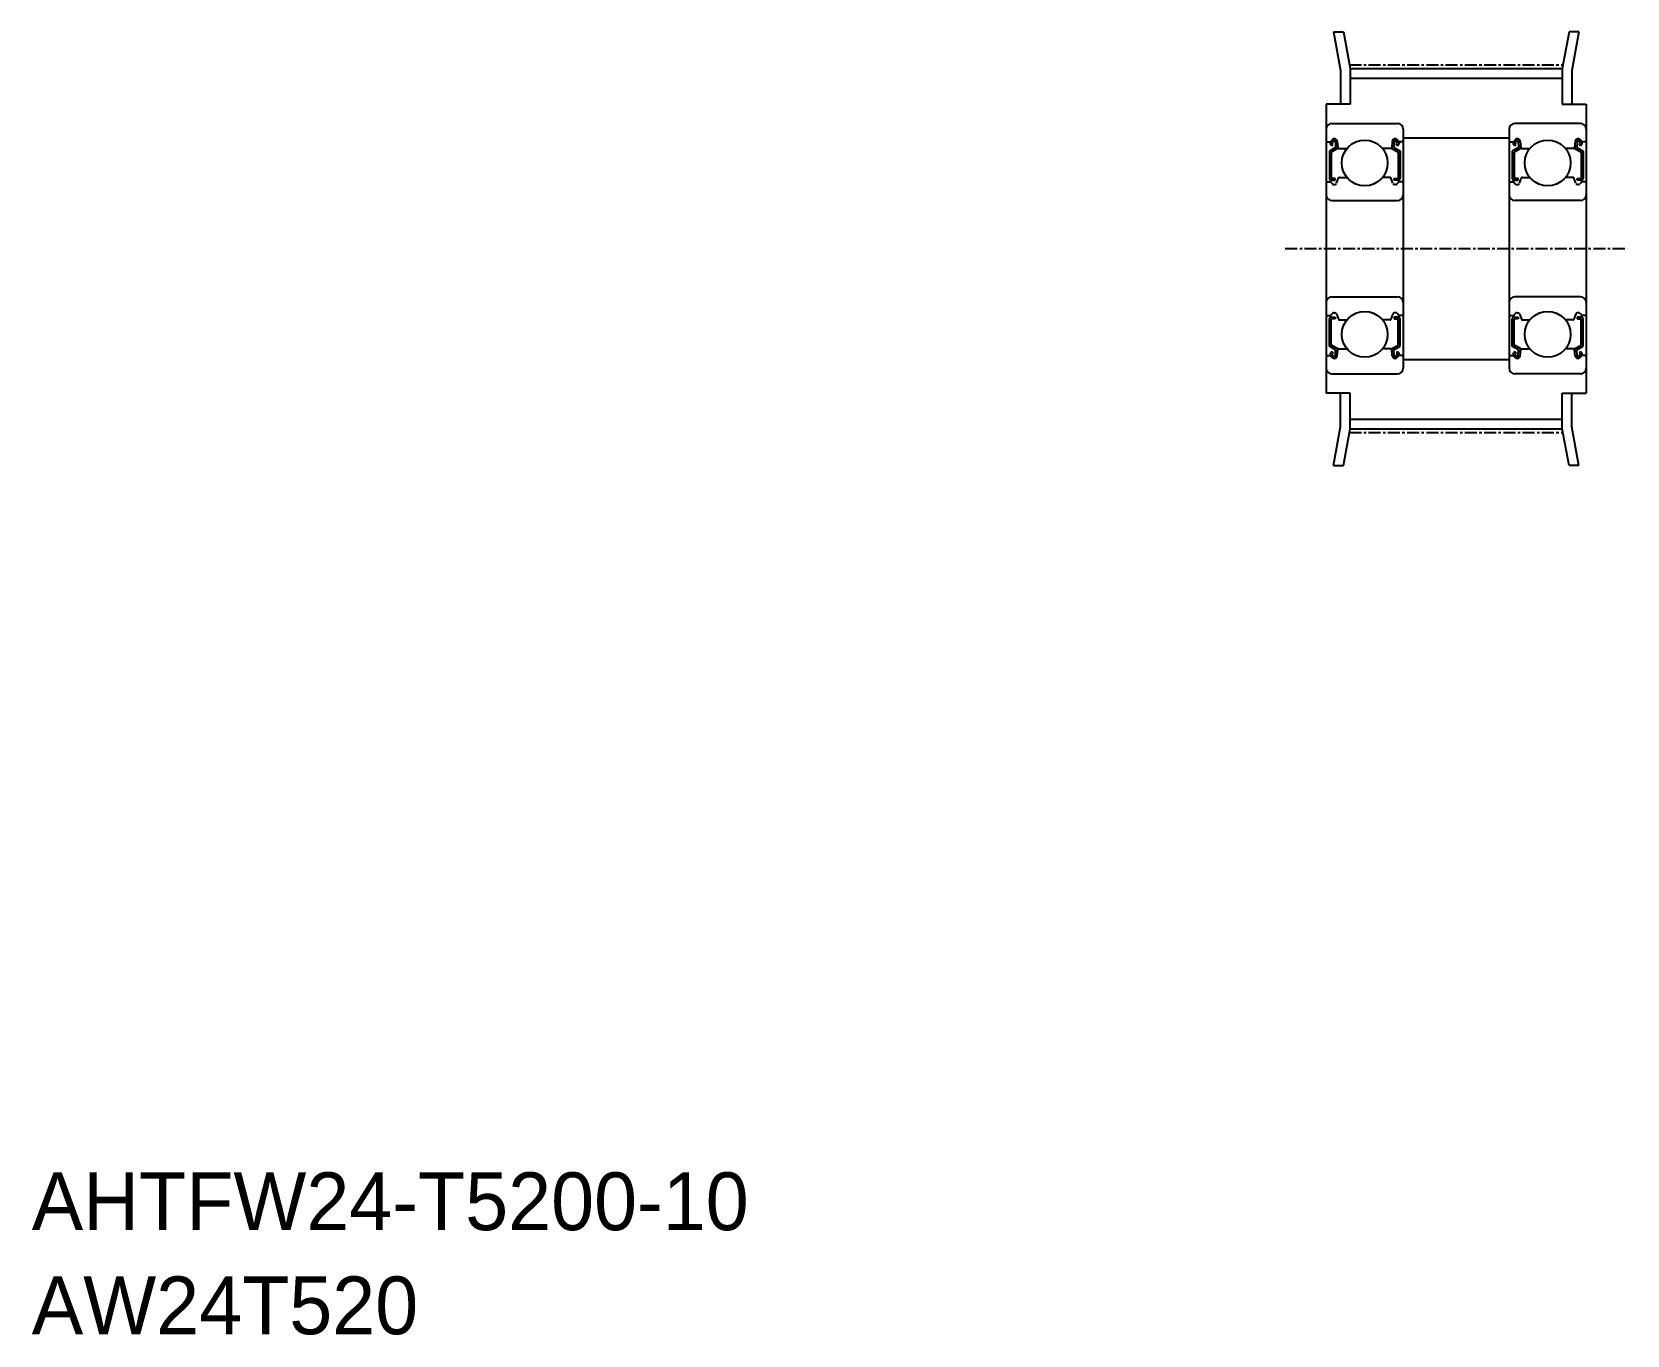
# Model space of a CAD drawing. Extents: x -286 to -120, y -61 to 74.
import ezdxf

# ---------------------------------------------------------------- set-up
doc = ezdxf.new("R2010")
doc.units = 0
doc.linetypes.add('CENTER', pattern=[2, 1.25, -0.25, 0.25, -0.25])
doc.layers.get('0').update_dxf_attribs({"linetype": 'CONTINUOUS'})
doc.layers.add('CENTER', color=1, linetype='CENTER')

msp = doc.modelspace()

# ---------------------------------------------------------------- linework, layer by layer
for p, q in [((-150.8, 74.41), (-150.05, 70.41)), ((-150.8, 74.41), (-149.77, 74.41)), ((-149.77, 74.41), (-149.05, 70.61)), ((-126.33, 74.41), (-127.05, 70.61)), ((-125.3, 74.41), (-126.33, 74.41)), ((-125.3, 74.41), (-126.05, 70.41)), ((-150.05, 70.41), (-150.05, 66.91)), ((-149.05, 70.61), (-149.05, 66.91)), ((-149.05, 70.61), (-127.05, 70.61)), ((-149.05, 69.62), (-127.05, 69.62)), ((-127.05, 70.61), (-127.05, 66.91)), ((-126.05, 70.41), (-126.05, 66.91)), ((-149.05, 66.91), (-151.55, 66.91)), ((-151.55, 66.91), (-151.55, 41.91)), ((-151.55, 66.91), (-151.55, 36.91)), ((-127.05, 66.91), (-124.55, 66.91)), ((-124.55, 66.91), (-124.55, 41.91)), ((-124.55, 66.91), (-124.55, 36.91)), ((-150.95, 64.91), (-144.15, 64.91)), ((-125.15, 64.91), (-131.95, 64.91)), ((-151.55, 64.31), (-151.55, 39.51)), ((-151.45, 63.01), (-151.09, 63.01)), ((-151.1, 63), (-150.93, 63.2)), ((-150.95, 62.87), (-150.78, 63.07)), ((-150.6, 63.02), (-150.57, 62.41)), ((-150.4, 63.04), (-150.35, 62.41)), ((-144.7, 63.04), (-144.75, 62.41)), ((-144.5, 63.02), (-144.53, 62.41)), ((-144.15, 62.87), (-144.32, 63.07)), ((-144, 63), (-144.17, 63.2)), ((-143.65, 63.01), (-144.01, 63.01)), ((-143.55, 64.31), (-143.55, 39.51)), ((-132.55, 64.31), (-132.55, 39.51)), ((-132.45, 63.01), (-132.09, 63.01)), ((-132.1, 63), (-131.93, 63.2)), ((-131.95, 62.87), (-131.78, 63.07)), ((-131.6, 63.02), (-131.57, 62.41)), ((-131.4, 63.04), (-131.35, 62.41)), ((-125.7, 63.04), (-125.75, 62.41)), ((-125.5, 63.02), (-125.53, 62.41)), ((-125.15, 62.87), (-125.32, 63.07)), ((-125, 63), (-125.17, 63.2)), ((-124.65, 63.01), (-125.01, 63.01)), ((-124.55, 64.31), (-124.55, 39.51)), ((-150.57, 62.41), (-151.22, 62.04)), ((-151.22, 62.04), (-151.22, 59.21)), ((-150.95, 62.59), (-151.09, 62.73)), ((-150.37, 62.3), (-151.02, 61.92)), ((-151.02, 61.92), (-151.02, 59.21)), ((-150.81, 62.73), (-150.95, 62.87)), ((-150.95, 62.59), (-150.81, 62.73)), ((-150.37, 62.66), (-150.37, 62.3)), ((-150.25, 62.31), (-149.4, 62.31)), ((-144.85, 62.31), (-145.7, 62.31)), ((-144.73, 62.66), (-144.73, 62.3)), ((-144.73, 62.3), (-144.08, 61.92)), ((-144.53, 62.41), (-143.88, 62.04)), ((-144.29, 62.73), (-144.15, 62.87)), ((-144.15, 62.59), (-144.29, 62.73)), ((-144.15, 62.59), (-144.01, 62.73)), ((-144.08, 61.92), (-144.08, 59.21)), ((-143.88, 62.04), (-143.88, 59.21)), ((-131.57, 62.41), (-132.22, 62.04)), ((-132.22, 62.04), (-132.22, 59.21)), ((-131.95, 62.59), (-132.09, 62.73)), ((-131.37, 62.3), (-132.02, 61.92)), ((-132.02, 61.92), (-132.02, 59.21)), ((-131.81, 62.73), (-131.95, 62.87)), ((-131.95, 62.59), (-131.81, 62.73)), ((-131.37, 62.66), (-131.37, 62.3)), ((-131.25, 62.31), (-130.4, 62.31)), ((-125.85, 62.31), (-126.7, 62.31)), ((-125.73, 62.66), (-125.73, 62.3)), ((-125.73, 62.3), (-125.08, 61.92)), ((-125.53, 62.41), (-124.88, 62.04)), ((-125.29, 62.73), (-125.15, 62.87)), ((-125.15, 62.59), (-125.29, 62.73)), ((-125.15, 62.59), (-125.01, 62.73)), ((-125.08, 61.92), (-125.08, 59.21)), ((-124.88, 62.04), (-124.88, 59.21)), ((-151.45, 58.86), (-151.1, 58.86)), ((-151.1, 58.86), (-150.91, 58.64)), ((-150.62, 59.21), (-151.02, 59.21)), ((-151.02, 59.01), (-150.62, 59.01)), ((-150.76, 58.56), (-150.66, 58.56)), ((-150.62, 59.01), (-150.62, 59.21)), ((-150.47, 58.7), (-150.27, 59.25)), ((-150.18, 59.31), (-149.4, 59.31)), ((-144.92, 59.31), (-145.7, 59.31)), ((-144.63, 58.7), (-144.83, 59.25)), ((-144.48, 59.21), (-144.08, 59.21)), ((-144.48, 59.01), (-144.48, 59.21)), ((-144.08, 59.01), (-144.48, 59.01)), ((-144.35, 58.56), (-144.44, 58.56)), ((-144, 58.86), (-144.19, 58.64)), ((-143.65, 58.86), (-144, 58.86)), ((-132.45, 58.86), (-132.1, 58.86)), ((-132.1, 58.86), (-131.91, 58.64)), ((-131.62, 59.21), (-132.02, 59.21)), ((-132.02, 59.01), (-131.62, 59.01)), ((-131.76, 58.56), (-131.66, 58.56)), ((-131.62, 59.01), (-131.62, 59.21)), ((-131.47, 58.7), (-131.27, 59.25)), ((-131.18, 59.31), (-130.4, 59.31)), ((-125.92, 59.31), (-126.7, 59.31)), ((-125.63, 58.7), (-125.83, 59.25)), ((-125.48, 59.21), (-125.08, 59.21)), ((-125.48, 59.01), (-125.48, 59.21)), ((-125.08, 59.01), (-125.48, 59.01)), ((-125.35, 58.56), (-125.44, 58.56)), ((-125, 58.86), (-125.19, 58.64)), ((-124.65, 58.86), (-125, 58.86)), ((-150.95, 56.91), (-144.15, 56.91)), ((-125.15, 56.91), (-131.95, 56.91)), ((-150.95, 46.91), (-144.15, 46.91)), ((-125.15, 46.91), (-131.95, 46.91)), ((-151.45, 44.96), (-151.1, 44.96)), ((-151.1, 44.96), (-150.91, 45.19)), ((-151.02, 44.81), (-150.62, 44.81)), ((-150.76, 45.26), (-150.66, 45.26)), ((-150.62, 44.81), (-150.62, 44.61)), ((-150.47, 45.13), (-150.27, 44.58)), ((-144.63, 45.13), (-144.83, 44.58)), ((-144.08, 44.81), (-144.48, 44.81)), ((-144.48, 44.81), (-144.48, 44.61)), ((-144.35, 45.26), (-144.44, 45.26)), ((-144, 44.96), (-144.19, 45.19)), ((-143.65, 44.96), (-144, 44.96)), ((-132.45, 44.96), (-132.1, 44.96)), ((-132.1, 44.96), (-131.91, 45.19)), ((-132.02, 44.81), (-131.62, 44.81)), ((-131.76, 45.26), (-131.66, 45.26)), ((-131.62, 44.81), (-131.62, 44.61)), ((-131.47, 45.13), (-131.27, 44.58)), ((-125.63, 45.13), (-125.83, 44.58)), ((-125.48, 44.81), (-125.48, 44.61)), ((-125.08, 44.81), (-125.48, 44.81)), ((-125.35, 45.26), (-125.44, 45.26)), ((-125, 44.96), (-125.19, 45.19)), ((-124.65, 44.96), (-125, 44.96)), ((-151.22, 41.79), (-151.22, 44.61)), ((-151.02, 41.9), (-151.02, 44.61)), ((-150.62, 44.61), (-151.02, 44.61)), ((-150.18, 44.51), (-149.4, 44.51)), ((-144.92, 44.51), (-145.7, 44.51)), ((-144.48, 44.61), (-144.08, 44.61)), ((-144.08, 41.9), (-144.08, 44.61)), ((-143.88, 41.79), (-143.88, 44.61)), ((-132.22, 41.79), (-132.22, 44.61)), ((-132.02, 41.9), (-132.02, 44.61)), ((-131.62, 44.61), (-132.02, 44.61)), ((-131.18, 44.51), (-130.4, 44.51)), ((-125.92, 44.51), (-126.7, 44.51)), ((-125.48, 44.61), (-125.08, 44.61)), ((-125.08, 41.9), (-125.08, 44.61)), ((-124.88, 41.79), (-124.88, 44.61)), ((-150.57, 41.41), (-151.22, 41.79)), ((-150.37, 41.53), (-151.02, 41.9)), ((-150.4, 40.79), (-150.35, 41.42)), ((-150.37, 41.17), (-150.37, 41.53)), ((-150.25, 41.51), (-149.4, 41.51)), ((-144.85, 41.51), (-145.7, 41.51)), ((-144.7, 40.79), (-144.75, 41.42)), ((-144.73, 41.53), (-144.08, 41.9)), ((-144.73, 41.17), (-144.73, 41.53)), ((-144.53, 41.41), (-143.88, 41.79)), ((-131.57, 41.41), (-132.22, 41.79)), ((-131.37, 41.53), (-132.02, 41.9)), ((-131.4, 40.79), (-131.35, 41.42)), ((-131.37, 41.17), (-131.37, 41.53)), ((-131.25, 41.51), (-130.4, 41.51)), ((-125.85, 41.51), (-126.7, 41.51)), ((-125.7, 40.79), (-125.75, 41.42)), ((-125.73, 41.53), (-125.08, 41.9)), ((-125.73, 41.17), (-125.73, 41.53)), ((-125.53, 41.41), (-124.88, 41.79)), ((-151.45, 40.81), (-151.09, 40.81)), ((-151.1, 40.83), (-150.93, 40.62)), ((-150.95, 41.24), (-151.09, 41.1)), ((-150.95, 41.24), (-150.81, 41.1)), ((-150.81, 41.1), (-150.95, 40.96)), ((-150.95, 40.96), (-150.78, 40.75)), ((-150.6, 40.81), (-150.57, 41.41)), ((-144.5, 40.81), (-144.53, 41.41)), ((-144.15, 40.96), (-144.32, 40.75)), ((-144.15, 41.24), (-144.29, 41.1)), ((-144.29, 41.1), (-144.15, 40.96)), ((-144, 40.83), (-144.17, 40.62)), ((-144.15, 41.24), (-144.01, 41.1)), ((-143.65, 40.81), (-144.01, 40.81)), ((-132.45, 40.81), (-132.09, 40.81)), ((-132.1, 40.83), (-131.93, 40.62)), ((-131.95, 41.24), (-132.09, 41.1)), ((-131.95, 41.24), (-131.81, 41.1)), ((-131.81, 41.1), (-131.95, 40.96)), ((-131.95, 40.96), (-131.78, 40.75)), ((-131.6, 40.81), (-131.57, 41.41)), ((-125.5, 40.81), (-125.53, 41.41)), ((-125.15, 40.96), (-125.32, 40.75)), ((-125.15, 41.24), (-125.29, 41.1)), ((-125.29, 41.1), (-125.15, 40.96)), ((-125, 40.83), (-125.17, 40.62)), ((-125.15, 41.24), (-125.01, 41.1)), ((-124.65, 40.81), (-125.01, 40.81)), ((-150.95, 38.91), (-144.15, 38.91)), ((-149.25, 38.91), (-149.25, 38.91)), ((-147.55, 38.91), (-147.55, 38.91)), ((-125.15, 38.91), (-131.95, 38.91)), ((-128.55, 38.91), (-128.55, 38.91)), ((-126.85, 38.91), (-126.85, 38.91)), ((-149.05, 36.91), (-151.55, 36.91)), ((-150.05, 33.42), (-150.05, 36.91)), ((-149.05, 33.21), (-149.05, 36.91)), ((-127.05, 33.21), (-127.05, 36.91)), ((-127.05, 36.91), (-124.55, 36.91)), ((-126.05, 33.42), (-126.05, 36.91)), ((-150.8, 29.41), (-150.05, 33.42)), ((-149.77, 29.41), (-149.05, 33.21)), ((-149.05, 34.21), (-127.05, 34.21)), ((-149.05, 33.21), (-127.05, 33.21)), ((-126.33, 29.41), (-127.05, 33.21)), ((-125.3, 29.41), (-126.05, 33.42)), ((-150.8, 29.41), (-149.77, 29.41)), ((-125.3, 29.41), (-126.33, 29.41))]:
    msp.add_line(p, q)
at = {"color": 7, "linetype": 'CONTINUOUS'}
for p, q in [((-143.55, 63.41), (-132.55, 63.41)), ((-143.55, 40.41), (-132.55, 40.41))]:
    msp.add_line(p, q, dxfattribs=at)
for centre in [(-147.55, 60.81), (-128.55, 60.81), (-147.55, 43.01), (-128.55, 43.01)]:
    msp.add_circle(centre, 2.38)
for centre, radius, start, end in [((-150.95, 64.31), 0.6, 90, 180), ((-144.15, 64.31), 0.6, 0, 90), ((-131.95, 64.31), 0.6, 90, 180), ((-125.15, 64.31), 0.6, 0, 90), ((-151.45, 63.11), 0.1, 180, 270), ((-150.95, 62.87), 0.2, 140.137, 225.002), ((-150.7, 63.01), 0.3, 4.9354, 140.137), ((-150.7, 63.01), 0.1, 3.1017, 139.9503), ((-144.4, 63.01), 0.3, 39.863, 175.0646), ((-144.4, 63.01), 0.1, 40.0497, 176.8983), ((-144.15, 62.87), 0.2, 314.998, 39.863), ((-143.65, 63.11), 0.1, 270, 0), ((-132.45, 63.11), 0.1, 180, 270), ((-131.95, 62.87), 0.2, 140.137, 225.002), ((-131.7, 63.01), 0.3, 4.9354, 140.137), ((-131.7, 63.01), 0.1, 3.1017, 139.9503), ((-125.4, 63.01), 0.3, 39.863, 175.0646), ((-125.4, 63.01), 0.1, 40.0497, 176.8983), ((-125.15, 62.87), 0.2, 314.998, 39.863), ((-124.65, 63.11), 0.1, 270, 0), ((-150.25, 62.41), 0.1, 184.9354, 270), ((-144.85, 62.41), 0.1, 270, 355.0646), ((-131.25, 62.41), 0.1, 184.9354, 270), ((-125.85, 62.41), 0.1, 270, 355.0646), ((-151.45, 58.76), 0.1, 90, 180.8103), ((-151.02, 59.21), 0.2, 180, 270), ((-150.76, 58.76), 0.2, 219.9762, 270), ((-150.66, 58.76), 0.2, 270, 339.9916), ((-150.18, 59.21), 0.1, 90, 159.9916), ((-144.92, 59.21), 0.1, 20.0084, 90), ((-144.44, 58.76), 0.2, 200.0084, 270), ((-144.35, 58.76), 0.2, 270, 320.0238), ((-144.08, 59.21), 0.2, 270, 0), ((-143.65, 58.76), 0.1, 359.1897, 90), ((-132.45, 58.76), 0.1, 90, 180.8103), ((-132.02, 59.21), 0.2, 180, 270), ((-131.76, 58.76), 0.2, 219.9762, 270), ((-131.66, 58.76), 0.2, 270, 339.9916), ((-131.18, 59.21), 0.1, 90, 159.9916), ((-125.92, 59.21), 0.1, 20.0084, 90), ((-125.44, 58.76), 0.2, 200.0084, 270), ((-125.35, 58.76), 0.2, 270, 320.0238), ((-125.08, 59.21), 0.2, 270, 0), ((-124.65, 58.76), 0.1, 359.1897, 90), ((-150.95, 57.51), 0.6, 180, 270), ((-144.15, 57.51), 0.6, 270, 0), ((-131.95, 57.51), 0.6, 180, 270), ((-125.15, 57.51), 0.6, 270, 0), ((-150.95, 46.31), 0.6, 90, 180), ((-144.15, 46.31), 0.6, 360, 90), ((-131.95, 46.31), 0.6, 90, 180), ((-125.15, 46.31), 0.6, 0, 90), ((-151.45, 45.06), 0.1, 179.1897, 270), ((-151.02, 44.61), 0.2, 90, 180), ((-150.76, 45.06), 0.2, 90, 140.0238), ((-150.66, 45.06), 0.2, 20.0084, 90), ((-144.44, 45.06), 0.2, 90, 159.9916), ((-144.35, 45.06), 0.2, 39.9762, 90), ((-144.08, 44.61), 0.2, 0, 90), ((-143.65, 45.06), 0.1, 270, 0.8103), ((-132.45, 45.06), 0.1, 179.1897, 270), ((-132.02, 44.61), 0.2, 90, 180), ((-131.76, 45.06), 0.2, 90, 140.0238), ((-131.66, 45.06), 0.2, 20.0084, 90), ((-125.44, 45.06), 0.2, 90, 159.9916), ((-125.35, 45.06), 0.2, 39.9762, 90), ((-125.08, 44.61), 0.2, 0, 90), ((-124.65, 45.06), 0.1, 270, 0.8103), ((-150.18, 44.61), 0.1, 200.0084, 270), ((-144.92, 44.61), 0.1, 270, 339.9916), ((-131.18, 44.61), 0.1, 200.0084, 270), ((-125.92, 44.61), 0.1, 270, 339.9916), ((-150.25, 41.41), 0.1, 90, 175.0646), ((-144.85, 41.41), 0.1, 4.9354, 90), ((-131.25, 41.41), 0.1, 90, 175.0646), ((-125.85, 41.41), 0.1, 4.9354, 90), ((-151.45, 40.71), 0.1, 90, 180), ((-150.95, 40.96), 0.2, 134.998, 219.863), ((-150.7, 40.82), 0.3, 219.863, 355.0646), ((-150.7, 40.82), 0.1, 220.0497, 356.8983), ((-144.4, 40.82), 0.3, 184.9354, 320.137), ((-144.4, 40.82), 0.1, 183.1017, 319.9503), ((-144.15, 40.96), 0.2, 320.137, 45.002), ((-143.65, 40.71), 0.1, 0, 90), ((-132.45, 40.71), 0.1, 90, 180), ((-131.95, 40.96), 0.2, 134.998, 219.863), ((-131.7, 40.82), 0.3, 219.863, 355.0646), ((-131.7, 40.82), 0.1, 220.0497, 356.8983), ((-125.4, 40.82), 0.3, 184.9354, 320.137), ((-125.4, 40.82), 0.1, 183.1017, 319.9503), ((-125.15, 40.96), 0.2, 320.137, 45.002), ((-124.65, 40.71), 0.1, 0, 90), ((-150.95, 39.51), 0.6, 180, 270), ((-144.15, 39.51), 0.6, 270, 0), ((-131.95, 39.51), 0.6, 180, 270), ((-125.15, 39.51), 0.6, 270, 0)]:
    msp.add_arc(centre, radius, start, end)
at = {"layer": 'CENTER', "color": 1, "linetype": 'CENTER'}
for p, q in [((-149.15, 71.01), (-126.96, 71.01)), ((-155.8, 51.91), (-120.3, 51.91)), ((-149.15, 32.81), (-126.96, 32.81))]:
    msp.add_line(p, q, dxfattribs=at)

# ---------------------------------------------------------------- texts
at = {"color": 7, "linetype": 'CONTINUOUS'}
for s, p in [('AHTFW24-T5200-10', (-285.99, -50)), ('AW24T520', (-285.99, -60.81))]:
    msp.add_text(s, height=6, dxfattribs=at).set_placement(p)

doc.saveas('drawing.dxf')
